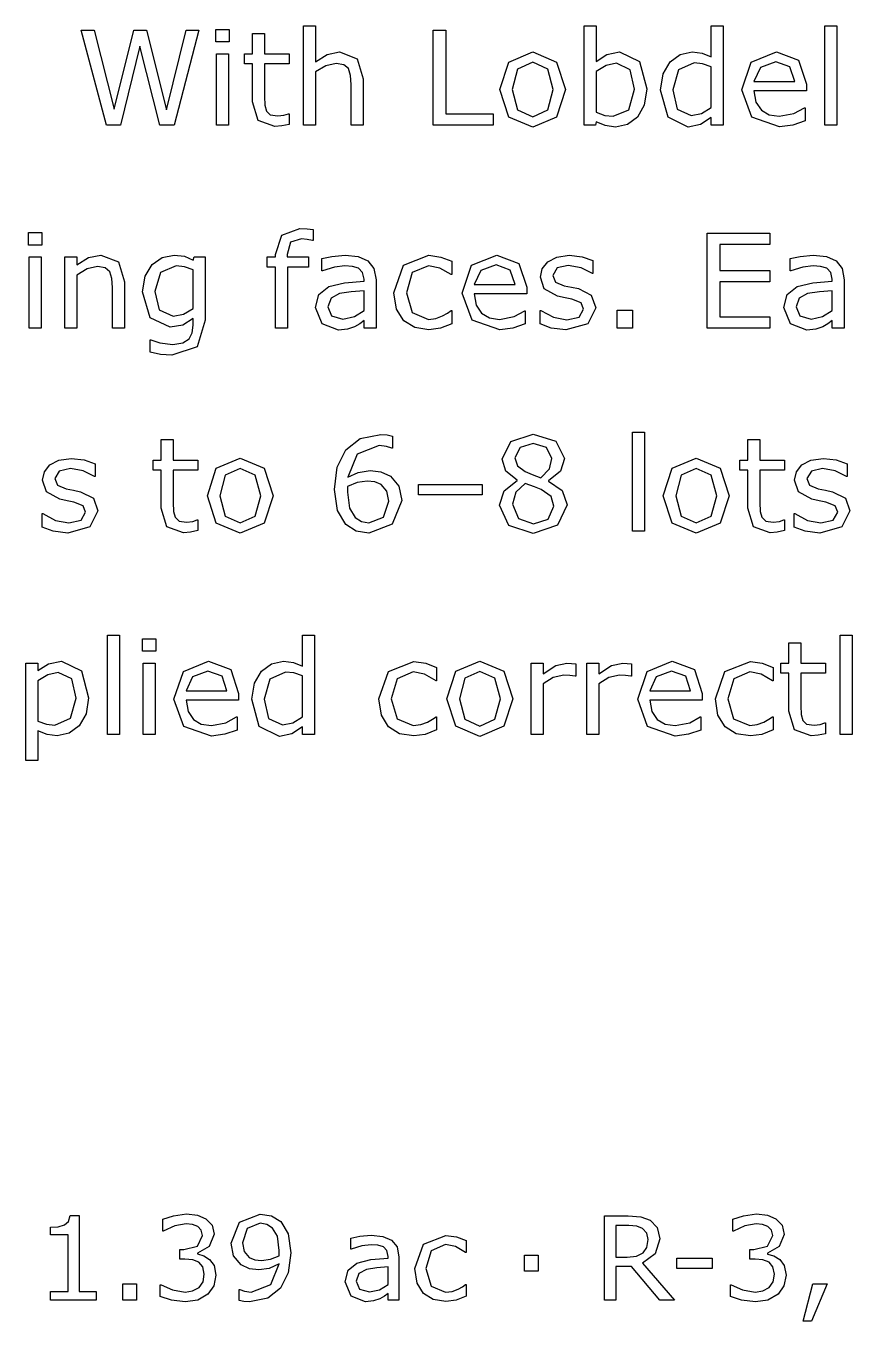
# Model space of a CAD drawing. Extents: x -1 to 182, y 89 to 480.
# Drawn here: x 87.16 to 102.23, y 89.84 to 113.46 of the extents above; entities that cross this region are included whole.
import ezdxf

# ---------------------------------------------------------------- set-up
doc = ezdxf.new("R2010")
doc.units = 0

msp = doc.modelspace()

# ---------------------------------------------------------------- linework, layer by layer
at = {"layer": 'Layer 1', "color": 7}
for points in [[(90.866433, 113.171132), (90.619937, 113.171132), (90.619937, 113.397854), (90.866433, 113.397854), (90.866433, 113.171132)], [(93.309315, 111.65494), (93.090724, 111.65494), (93.090724, 112.394423), (93.080246, 112.561851), (93.041879, 112.68512), (92.958163, 112.757192), (92.816312, 112.781534), (92.629114, 112.737349), (92.441916, 112.624557), (92.441916, 111.654966), (92.223326, 111.654966), (92.223326, 113.464158), (92.441916, 113.464158), (92.441916, 112.809553), (92.65353, 112.942083), (92.877936, 112.989761), (93.198846, 112.863026), (93.309304, 112.497927), (93.309315, 111.65494)], [(98.481084, 112.314307), (98.434576, 112.021308), (98.311328, 111.802709), (98.129943, 111.664359), (97.912516, 111.619009), (97.719503, 111.645732), (97.556724, 111.715503), (97.54278, 111.655045), (97.338141, 111.655045), (97.338141, 113.464237), (97.556732, 113.464237), (97.556732, 112.817755), (97.752068, 112.941025), (97.984613, 112.98984), (98.34738, 112.813125), (98.481092, 112.314307), (98.481084, 112.314307)], [(99.875185, 111.655045), (99.656592, 111.655045), (99.656592, 111.791094), (99.460094, 111.664359), (99.238014, 111.619009), (98.868269, 111.798052), (98.732231, 112.294542), (98.77874, 112.588706), (98.906639, 112.808469), (99.09035, 112.943326), (99.30894, 112.98984), (99.490325, 112.967615), (99.656592, 112.901337), (99.656592, 113.464105), (99.875185, 113.464105), (99.875185, 111.655045)], [(101.944822, 111.655045), (101.726232, 111.655045), (101.726232, 113.464237), (101.944822, 113.464237), (101.944822, 111.655045)], [(90.309491, 113.386238), (89.859517, 111.65494), (89.600231, 111.65494), (89.2363, 113.092049), (88.88051, 111.65494), (88.627037, 111.65494), (88.168925, 113.386238), (88.404956, 113.386238), (88.768888, 111.946775), (89.127006, 113.386238), (89.360712, 113.386238), (89.722318, 111.932831), (90.083923, 113.386238), (90.309491, 113.386238)], [(91.959399, 111.666581), (91.824522, 111.639858), (91.695461, 111.629275), (91.393154, 111.736246), (91.289673, 112.079251), (91.289673, 112.769919), (91.142007, 112.769919), (91.142007, 112.953619), (91.289673, 112.953619), (91.289673, 113.32684), (91.508264, 113.32684), (91.508264, 112.953619), (91.959399, 112.953619), (91.959399, 112.769919), (91.508264, 112.769919), (91.508264, 112.178073), (91.51292, 112.01763), (91.545475, 111.910659), (91.61524, 111.842053), (91.752439, 111.821151), (91.864059, 111.836232), (91.947776, 111.862981), (91.959417, 111.862981), (91.959399, 111.666581)], [(95.680097, 111.65494), (94.584816, 111.65494), (94.584816, 113.386238), (94.815035, 113.386238), (94.815035, 111.859568), (95.680097, 111.859568), (95.680097, 111.65494)], [(90.852489, 111.65494), (90.633899, 111.65494), (90.633899, 112.953698), (90.852489, 112.953698), (90.852489, 111.65494)], [(96.999782, 112.303724), (96.837002, 111.802603), (96.400983, 111.618903), (95.962637, 111.802603), (95.80102, 112.303724), (95.962637, 112.80487), (96.400983, 112.989734), (96.837002, 112.80487), (96.999782, 112.303724), (96.999782, 112.303724)], [(101.392532, 112.281763), (100.435614, 112.281763), (100.471658, 112.072452), (100.570488, 111.927116), (100.713503, 111.843402), (100.897214, 111.815489), (101.163477, 111.867823), (101.355323, 111.972466), (101.366938, 111.972466), (101.366938, 111.734103), (101.141371, 111.65621), (100.899526, 111.624804), (100.394905, 111.799217), (100.213521, 112.296871), (100.386767, 112.802648), (100.844876, 112.98984), (101.249503, 112.836356), (101.392518, 112.400349), (101.392532, 112.281763)], [(96.774214, 112.303724), (96.675384, 112.678135), (96.400983, 112.801378), (96.124255, 112.678135), (96.026587, 112.303724), (96.125417, 111.932831), (96.400983, 111.80726), (96.67422, 111.931667), (96.774214, 112.303724), (96.774214, 112.303724)], [(98.255516, 112.308486), (98.178777, 112.660805), (97.931119, 112.781719), (97.738108, 112.739862), (97.556724, 112.634055), (97.556724, 111.889916), (97.716016, 111.831787), (97.868331, 111.815383), (98.152035, 111.933995), (98.255516, 112.30838), (98.255516, 112.308486)], [(99.656592, 111.974794), (99.656592, 112.720098), (99.498464, 112.774734), (99.346146, 112.789815), (99.060119, 112.661916), (98.957799, 112.299146), (99.036864, 111.946828), (99.290338, 111.827077), (99.478697, 111.86777), (99.656592, 111.974741), (99.656592, 111.974794)], [(101.179754, 112.449191), (101.09255, 112.715441), (100.833264, 112.809633), (100.553049, 112.706154), (100.435614, 112.449191), (101.179754, 112.449191)], [(87.450383, 109.46697), (87.203887, 109.46697), (87.203887, 109.693692), (87.450383, 109.693692), (87.450383, 109.46697)], [(92.395434, 109.548356), (92.383819, 109.548356), (92.289638, 109.569258), (92.187319, 109.5809), (91.982682, 109.518114), (91.919894, 109.293721), (91.919894, 109.249536), (92.314056, 109.249536), (92.314056, 109.065836), (91.926871, 109.065836), (91.926871, 107.950804), (91.70828, 107.950804), (91.70828, 109.065863), (91.560614, 109.065863), (91.560614, 109.249563), (91.70828, 109.249563), (91.70828, 109.292584), (91.82339, 109.647204), (92.155926, 109.771611), (92.287312, 109.764732), (92.395447, 109.748328), (92.395434, 109.548356)], [(100.725147, 107.950778), (99.584519, 107.950778), (99.584519, 109.682076), (100.725147, 109.682076), (100.725147, 109.477421), (99.814738, 109.477421), (99.814738, 109.003051), (100.725147, 109.003051), (100.725147, 108.798396), (99.814738, 108.798396), (99.814738, 108.155406), (100.725147, 108.155406), (100.725147, 107.950778)], [(87.43644, 107.950778), (87.217849, 107.950778), (87.217849, 109.249536), (87.43644, 109.249536), (87.43644, 107.950778)], [(88.95495, 107.950778), (88.73636, 107.950778), (88.73636, 108.690261), (88.725882, 108.857689), (88.687513, 108.980958), (88.603796, 109.05303), (88.461945, 109.077372), (88.274747, 109.033187), (88.087549, 108.920395), (88.087549, 107.950804), (87.868959, 107.950804), (87.868959, 109.249563), (88.087549, 109.249563), (88.087549, 109.105391), (88.299163, 109.237921), (88.523569, 109.285599), (88.844479, 109.158864), (88.954937, 108.793765), (88.95495, 107.950778)], [(90.429276, 108.098441), (90.279286, 107.613593), (89.817687, 107.458944), (89.615373, 107.474025), (89.422363, 107.514745), (89.422363, 107.737973), (89.433978, 107.737973), (89.603737, 107.686803), (89.836279, 107.655424), (90.021151, 107.682173), (90.135099, 107.756574), (90.193233, 107.865873), (90.210669, 108.00888), (90.210669, 108.127493), (90.021146, 108.00888), (89.792091, 107.970515), (89.422347, 108.137944), (89.286309, 108.612341), (89.332817, 108.900683), (89.461878, 109.111133), (89.645589, 109.239032), (89.860692, 109.285546), (90.049051, 109.262263), (90.210669, 109.193683), (90.224613, 109.249483), (90.429249, 109.249483), (90.429276, 108.098441)], [(93.543037, 107.950778), (93.325608, 107.950778), (93.325608, 108.089128), (93.246542, 108.033327), (93.1512, 107.977527), (93.025626, 107.933342), (92.859357, 107.914821), (92.561701, 108.031078), (92.439617, 108.32757), (92.502403, 108.565933), (92.683787, 108.710104), (92.968653, 108.781039), (93.325608, 108.808953), (93.325608, 108.84266), (93.298866, 108.965903), (93.224452, 109.042659), (93.11283, 109.078695), (92.976792, 109.087955), (92.784943, 109.064672), (92.566352, 108.999558), (92.554737, 108.999558), (92.554737, 109.221623), (92.739609, 109.259987), (92.977967, 109.280889), (93.216322, 109.257606), (93.393055, 109.18085), (93.504677, 109.0425), (93.543047, 108.832051), (93.543037, 107.950778)], [(94.924345, 108.032163), (94.716219, 107.950778), (94.508092, 107.9217), (94.249968, 107.962393), (94.048819, 108.08799), (93.917432, 108.299604), (93.870924, 108.598424), (94.045331, 109.09838), (94.508092, 109.279751), (94.726683, 109.248372), (94.924345, 109.171643), (94.924345, 108.928623), (94.91273, 108.928623), (94.705765, 109.048374), (94.4988, 109.090231), (94.204634, 108.96466), (94.097663, 108.598424), (94.202309, 108.236818), (94.4988, 108.111221), (94.633677, 108.128683), (94.756925, 108.174006), (94.846454, 108.225177), (94.91273, 108.272854), (94.924345, 108.272854), (94.924345, 108.032163)], [(96.291702, 108.577495), (95.334785, 108.577495), (95.370829, 108.368184), (95.469661, 108.222848), (95.612674, 108.139134), (95.796384, 108.111221), (96.062647, 108.163555), (96.254494, 108.268198), (96.266109, 108.268198), (96.266109, 108.029835), (96.040541, 107.951942), (95.798697, 107.920536), (95.294076, 108.094949), (95.112694, 108.592603), (95.285937, 109.09838), (95.74405, 109.285572), (96.148674, 109.132088), (96.291689, 108.696081), (96.291702, 108.577495)], [(97.550927, 108.325162), (97.40326, 108.033327), (97.002123, 107.919372), (96.737024, 107.953106), (96.535872, 108.028671), (96.535872, 108.274019), (96.547488, 108.274019), (96.777704, 108.149612), (97.020713, 108.104262), (97.24628, 108.150776), (97.327671, 108.297275), (97.283489, 108.413533), (97.11373, 108.480975), (96.991646, 108.505317), (96.855608, 108.535532), (96.612599, 108.668089), (96.541672, 108.884359), (96.574229, 109.035515), (96.675387, 109.16225), (96.840492, 109.248293), (97.06606, 109.280836), (97.300927, 109.251785), (97.499754, 109.183179), (97.499754, 108.949473), (97.488138, 108.949473), (97.284663, 109.052951), (97.049793, 109.095972), (96.847482, 109.049458), (96.764927, 108.913436), (96.814925, 108.792495), (96.973056, 108.726244), (97.10793, 108.69833), (97.233504, 108.672666), (97.468374, 108.552916), (97.550927, 108.325004), (97.550927, 108.325162)], [(102.08204, 107.950778), (101.864611, 107.950778), (101.864611, 108.089128), (101.785546, 108.033327), (101.690203, 107.977527), (101.56463, 107.933342), (101.39836, 107.914821), (101.100704, 108.031078), (100.978621, 108.32757), (101.041406, 108.565933), (101.222791, 108.710104), (101.507657, 108.781039), (101.864611, 108.808953), (101.864611, 108.84266), (101.837867, 108.965903), (101.763453, 109.042659), (101.651833, 109.078695), (101.515795, 109.087955), (101.323946, 109.064672), (101.105356, 108.999558), (101.093741, 108.999558), (101.093741, 109.221623), (101.278613, 109.259987), (101.51697, 109.280889), (101.755328, 109.257606), (101.932061, 109.18085), (102.043684, 109.0425), (102.082053, 108.832051), (102.08204, 107.950778)], [(90.210685, 108.307726), (90.210685, 109.01583), (90.047906, 109.071631), (89.899078, 109.089093), (89.615373, 108.968179), (89.511892, 108.61705), (89.588632, 108.28566), (89.843267, 108.172895), (90.033952, 108.208931), (90.210685, 108.307753), (90.210685, 108.307726)], [(96.078924, 108.744923), (95.99172, 109.011173), (95.732434, 109.105365), (95.45222, 109.001886), (95.334785, 108.744923), (96.078924, 108.744923)], [(93.325608, 108.270526), (93.325608, 108.632132), (93.089576, 108.614669), (92.875637, 108.580935), (92.723319, 108.497221), (92.665185, 108.342599), (92.732621, 108.17398), (92.938422, 108.118179), (93.148874, 108.162365), (93.325608, 108.2705), (93.325608, 108.270526)], [(101.864611, 108.270526), (101.864611, 108.632132), (101.628579, 108.614669), (101.414637, 108.580935), (101.262322, 108.497221), (101.204185, 108.342599), (101.271625, 108.17398), (101.477426, 108.118179), (101.687878, 108.162365), (101.864611, 108.2705), (101.864611, 108.270526)], [(98.220652, 107.950778), (97.942761, 107.950778), (97.942761, 108.282141), (98.220652, 108.282141), (98.220652, 107.950778)], [(90.295537, 104.258257), (90.160663, 104.231534), (90.031599, 104.220951), (89.729295, 104.327922), (89.625811, 104.670927), (89.625811, 105.361595), (89.478147, 105.361595), (89.478147, 105.545295), (89.625811, 105.545295), (89.625811, 105.918516), (89.844402, 105.918516), (89.844402, 105.545295), (90.295537, 105.545295), (90.295537, 105.361595), (89.844402, 105.361595), (89.844402, 104.769749), (89.849058, 104.609306), (89.881615, 104.502335), (89.951378, 104.433729), (90.08858, 104.412827), (90.2002, 104.427908), (90.283916, 104.454657), (90.295532, 104.454657), (90.295537, 104.258257)], [(94.011584, 104.808246), (93.837176, 104.37687), (93.411623, 104.210606), (93.179079, 104.250134), (92.994207, 104.367556), (92.839566, 104.623355), (92.78608, 105.007054), (92.834915, 105.415173), (92.993043, 105.731429), (93.25698, 105.936084), (93.633701, 106.010485), (93.748811, 106.004664), (93.842992, 105.983762), (93.842992, 105.761697), (93.831376, 105.761697), (93.732547, 105.794241), (93.598834, 105.810645), (93.200021, 105.653694), (93.026777, 105.231632), (93.218623, 105.32114), (93.438378, 105.352546), (93.632553, 105.331644), (93.805797, 105.250258), (93.959276, 105.071188), (94.011597, 104.808431), (94.011584, 104.808246)], [(97.026513, 104.729215), (96.850943, 104.355994), (96.411436, 104.207166), (95.962627, 104.352502), (95.796358, 104.724585), (95.880074, 104.985014), (96.116106, 105.171069), (96.116106, 105.177948), (95.909141, 105.340746), (95.842866, 105.561646), (96.003322, 105.887215), (96.411436, 106.017443), (96.825363, 105.893036), (96.980004, 105.576754), (96.906754, 105.345376), (96.691651, 105.168661), (96.691651, 105.161782), (96.940473, 104.989697), (97.026513, 104.729241), (97.026513, 104.729215)], [(96.750949, 105.574531), (96.654443, 105.772175), (96.410272, 105.846602), (96.169589, 105.776831), (96.076572, 105.588475), (96.123081, 105.443139), (96.266096, 105.335004), (96.389344, 105.280341), (96.547474, 105.224541), (96.706767, 105.383846), (96.750949, 105.574531), (96.750949, 105.574531)], [(98.441542, 104.246695), (98.222952, 104.246695), (98.222952, 106.055887), (98.441542, 106.055887), (98.441542, 104.246695)], [(100.993707, 104.25831), (100.858833, 104.231587), (100.729772, 104.221004), (100.427465, 104.327975), (100.323981, 104.67098), (100.323981, 105.361648), (100.176318, 105.361648), (100.176318, 105.545348), (100.323981, 105.545348), (100.323981, 105.918568), (100.542575, 105.918568), (100.542575, 105.545348), (100.993707, 105.545348), (100.993707, 105.361648), (100.542575, 105.361648), (100.542575, 104.769802), (100.547231, 104.609359), (100.579788, 104.502388), (100.649551, 104.433782), (100.786753, 104.412879), (100.898373, 104.427961), (100.982089, 104.45471), (100.993704, 104.45471), (100.993707, 104.25831)], [(88.471232, 104.621027), (88.323568, 104.329192), (87.922428, 104.215236), (87.65733, 104.24897), (87.45618, 104.324535), (87.45618, 104.569883), (87.467795, 104.569883), (87.698014, 104.445476), (87.941023, 104.400127), (88.166591, 104.44664), (88.247979, 104.59314), (88.203797, 104.709398), (88.03404, 104.77684), (87.911954, 104.801182), (87.775916, 104.831397), (87.532909, 104.963953), (87.461983, 105.180223), (87.49454, 105.331379), (87.595695, 105.458115), (87.7608, 105.544157), (87.986368, 105.576701), (88.221238, 105.54765), (88.420061, 105.479043), (88.420061, 105.245337), (88.408446, 105.245337), (88.204971, 105.348815), (87.970101, 105.391837), (87.767788, 105.345323), (87.685235, 105.209301), (87.735231, 105.08836), (87.893361, 105.022108), (88.028238, 104.994195), (88.153812, 104.96853), (88.388679, 104.84878), (88.471232, 104.620868), (88.471232, 104.621027)], [(91.666381, 104.895426), (91.503602, 104.394306), (91.067582, 104.210606), (90.629237, 104.394306), (90.467619, 104.895426), (90.629237, 105.396573), (91.067582, 105.581437), (91.503602, 105.396573), (91.666381, 104.895426), (91.666381, 104.895426)], [(91.440816, 104.895426), (91.341984, 105.269837), (91.067582, 105.39308), (90.790855, 105.269837), (90.693187, 104.895426), (90.792019, 104.524534), (91.067582, 104.398962), (91.340822, 104.523369), (91.440816, 104.895426), (91.440816, 104.895426)], [(99.980981, 104.895479), (99.818199, 104.394359), (99.38218, 104.210659), (98.943837, 104.394359), (98.782219, 104.895479), (98.943837, 105.396626), (99.38218, 105.58149), (99.818199, 105.396626), (99.980981, 104.895479), (99.980981, 104.895479)], [(99.755414, 104.895479), (99.656581, 105.26989), (99.38218, 105.393133), (99.105455, 105.26989), (99.007784, 104.895479), (99.106616, 104.524586), (99.38218, 104.399015), (99.65542, 104.523422), (99.755414, 104.895479), (99.755414, 104.895479)], [(102.185495, 104.62108), (102.037828, 104.329245), (101.636691, 104.215289), (101.371592, 104.249023), (101.170441, 104.324588), (101.170441, 104.569936), (101.182056, 104.569936), (101.412275, 104.445529), (101.655281, 104.40018), (101.880849, 104.446693), (101.96224, 104.593193), (101.918057, 104.709451), (101.7483, 104.776893), (101.626214, 104.801234), (101.490176, 104.83145), (101.247167, 104.964006), (101.176243, 105.180276), (101.208797, 105.331432), (101.309955, 105.458168), (101.47506, 105.54421), (101.700628, 105.576754), (101.935496, 105.547702), (102.134322, 105.479096), (102.134322, 105.24539), (102.122707, 105.24539), (101.919232, 105.348868), (101.684364, 105.39189), (101.482051, 105.345376), (101.399498, 105.209354), (101.449494, 105.088413), (101.607624, 105.022161), (101.742498, 104.994248), (101.868072, 104.968583), (102.102942, 104.848833), (102.185495, 104.620921), (102.185495, 104.62108)], [(93.775552, 104.798985), (93.742998, 104.978055), (93.638353, 105.101298), (93.519756, 105.15014), (93.383718, 105.161782), (93.200007, 105.138498), (93.0256, 105.0664), (93.022107, 105.01642), (93.021049, 104.957127), (93.058257, 104.666429), (93.162902, 104.499001), (93.278009, 104.423436), (93.41405, 104.400153), (93.679149, 104.502467), (93.775653, 104.798959), (93.775552, 104.798985)], [(95.476609, 104.911777), (94.318543, 104.911777), (94.318543, 105.097806), (95.476609, 105.097806), (95.476609, 104.911777)], [(96.786993, 104.707122), (96.739321, 104.878043), (96.555613, 105.008271), (96.435852, 105.055948), (96.262608, 105.11757), (96.094014, 104.962921), (96.031225, 104.742021), (96.13936, 104.482729), (96.413762, 104.380415), (96.684674, 104.467622), (96.786993, 104.707122), (96.786993, 104.707122)], [(88.863069, 100.54248), (88.644478, 100.54248), (88.644478, 102.351672), (88.863069, 102.351672), (88.863069, 100.54248)], [(92.420996, 100.54248), (92.202402, 100.54248), (92.202402, 100.678529), (92.005905, 100.551793), (91.783824, 100.506444), (91.41408, 100.685487), (91.278042, 101.181977), (91.32455, 101.47614), (91.45245, 101.695903), (91.63616, 101.830761), (91.854751, 101.877275), (92.036136, 101.85505), (92.202402, 101.788772), (92.202402, 102.35154), (92.420996, 102.35154), (92.420996, 100.54248)], [(102.225034, 100.542454), (102.006443, 100.542454), (102.006443, 102.351646), (102.225034, 102.351646), (102.225034, 100.542454)], [(89.530469, 102.058673), (89.283973, 102.058673), (89.283973, 102.285394), (89.530469, 102.285394), (89.530469, 102.058673)], [(101.74018, 100.554095), (101.605307, 100.527372), (101.476243, 100.516789), (101.173938, 100.62376), (101.070455, 100.966765), (101.070455, 101.657433), (100.922791, 101.657433), (100.922791, 101.841133), (101.070455, 101.841133), (101.070455, 102.214354), (101.289048, 102.214354), (101.289048, 101.841133), (101.74018, 101.841133), (101.74018, 101.657433), (101.289048, 101.657433), (101.289048, 101.065587), (101.293704, 100.905144), (101.326261, 100.798173), (101.396024, 100.729567), (101.533226, 100.708665), (101.644846, 100.723746), (101.728563, 100.750495), (101.740178, 100.750495), (101.74018, 100.554095)], [(88.301475, 101.207562), (88.256128, 100.918029), (88.128232, 100.697129), (87.946847, 100.563409), (87.727092, 100.516895), (87.543384, 100.538855), (87.377115, 100.607462), (87.377115, 100.06332), (87.158524, 100.06332), (87.158524, 101.841106), (87.377115, 101.841106), (87.377115, 101.705058), (87.572451, 101.827163), (87.804996, 101.877142), (88.170089, 101.699263), (88.301475, 101.20743), (88.301475, 101.207562)], [(89.516525, 100.54248), (89.297932, 100.54248), (89.297932, 101.841239), (89.516525, 101.841239), (89.516525, 100.54248)], [(91.036197, 101.169198), (90.07928, 101.169198), (90.115324, 100.959886), (90.214156, 100.814551), (90.357169, 100.730837), (90.540879, 100.702923), (90.807142, 100.755258), (90.998989, 100.8599), (91.010604, 100.8599), (91.010604, 100.621537), (90.785037, 100.543644), (90.543192, 100.512238), (90.038571, 100.686651), (89.857186, 101.184305), (90.030433, 101.690082), (90.488542, 101.877275), (90.893169, 101.72379), (91.036184, 101.287784), (91.036197, 101.169198)], [(94.648763, 100.623866), (94.440637, 100.54248), (94.232511, 100.513402), (93.974386, 100.554095), (93.773237, 100.679693), (93.641848, 100.891306), (93.595339, 101.190126), (93.769747, 101.690082), (94.232511, 101.871454), (94.451101, 101.840074), (94.648763, 101.763345), (94.648763, 101.520326), (94.637148, 101.520326), (94.430186, 101.640076), (94.223221, 101.681933), (93.929053, 101.556362), (93.822084, 101.190126), (93.926727, 100.828521), (94.223221, 100.702923), (94.358095, 100.720386), (94.481343, 100.765709), (94.570873, 100.816879), (94.637148, 100.864557), (94.648763, 100.864557), (94.648763, 100.623866)], [(96.035885, 101.191264), (95.873105, 100.690144), (95.437086, 100.506444), (94.99874, 100.690144), (94.837123, 101.191264), (94.99874, 101.692411), (95.437086, 101.877275), (95.873105, 101.692411), (96.035885, 101.191264), (96.035885, 101.191264)], [(97.184651, 101.602876), (97.173036, 101.602876), (97.077693, 101.61928), (96.969561, 101.625101), (96.774225, 101.579751), (96.59284, 101.464658), (96.59284, 100.54248), (96.374249, 100.54248), (96.374249, 101.841239), (96.59284, 101.841239), (96.59284, 101.649389), (96.821897, 101.797053), (97.025372, 101.841239), (97.107925, 101.837799), (97.184664, 101.827216), (97.184651, 101.602876)], [(98.200867, 101.602876), (98.189252, 101.602876), (98.093909, 101.61928), (97.985777, 101.625101), (97.79044, 101.579751), (97.609055, 101.464658), (97.609055, 100.54248), (97.390465, 100.54248), (97.390465, 101.841239), (97.609055, 101.841239), (97.609055, 101.649389), (97.838113, 101.797053), (98.041588, 101.841239), (98.12414, 101.837799), (98.20088, 101.827216), (98.200867, 101.602876)], [(99.49381, 101.169198), (98.536893, 101.169198), (98.572937, 100.959886), (98.671769, 100.814551), (98.814781, 100.730837), (98.998492, 100.702923), (99.264755, 100.755258), (99.456602, 100.8599), (99.468217, 100.8599), (99.468217, 100.621537), (99.242649, 100.543644), (99.000804, 100.512238), (98.496184, 100.686651), (98.314799, 101.184305), (98.488045, 101.690082), (98.946155, 101.877275), (99.350782, 101.72379), (99.493797, 101.287784), (99.49381, 101.169198)], [(100.785589, 100.623866), (100.577462, 100.54248), (100.369336, 100.513402), (100.111214, 100.554095), (99.910062, 100.679693), (99.778676, 100.891306), (99.732167, 101.190126), (99.906575, 101.690082), (100.369336, 101.871454), (100.587927, 101.840074), (100.785589, 101.763345), (100.785589, 101.520326), (100.773974, 101.520326), (100.567009, 101.640076), (100.360044, 101.681933), (100.065878, 101.556362), (99.958907, 101.190126), (100.063552, 100.828521), (100.360044, 100.702923), (100.49492, 100.720386), (100.618169, 100.765709), (100.707698, 100.816879), (100.773974, 100.864557), (100.785589, 100.864557), (100.785589, 100.623866)], [(88.075908, 101.201741), (87.995681, 101.55287), (87.749185, 101.669154), (87.559661, 101.628461), (87.377115, 101.52149), (87.377115, 100.785499), (87.536407, 100.728508), (87.688722, 100.713427), (87.973588, 100.83667), (88.075908, 101.201768), (88.075908, 101.201741)], [(90.82342, 101.336626), (90.736216, 101.602876), (90.47693, 101.697067), (90.196715, 101.593589), (90.07928, 101.336626), (90.82342, 101.336626)], [(92.202402, 100.862229), (92.202402, 101.607532), (92.044274, 101.662169), (91.891957, 101.67725), (91.605929, 101.549351), (91.50361, 101.186581), (91.582675, 100.834262), (91.836148, 100.714512), (92.024507, 100.755205), (92.202402, 100.862176), (92.202402, 100.862229)], [(95.810317, 101.191264), (95.711487, 101.565675), (95.437086, 101.688918), (95.160358, 101.565675), (95.06269, 101.191264), (95.161523, 100.820372), (95.437086, 100.6948), (95.710323, 100.819207), (95.810317, 101.191264), (95.810317, 101.191264)], [(99.281032, 101.336626), (99.193828, 101.602876), (98.934542, 101.697067), (98.654328, 101.593589), (98.536893, 101.336626), (99.281032, 101.336626)], [(88.441001, 90.223849), (87.607979, 90.223849), (87.607979, 90.380932), (87.928371, 90.380932), (87.928371, 91.412409), (87.607979, 91.412409), (87.607979, 91.552955), (87.747505, 91.563274), (87.860159, 91.595315), (87.934573, 91.660429), (87.966614, 91.767902), (88.126808, 91.767902), (88.126808, 90.380905), (88.441001, 90.380905), (88.441001, 90.223849)], [(90.50909, 90.964893), (90.590737, 90.853265), (90.622778, 90.679646), (90.584538, 90.486368), (90.477051, 90.333413), (90.294116, 90.225913), (90.064672, 90.191808), (89.812493, 90.222817), (89.608888, 90.288963), (89.608888, 90.504968), (89.624393, 90.504968), (89.831098, 90.408845), (90.060542, 90.370613), (90.199036, 90.392309), (90.317889, 90.456391), (90.38817, 90.556641), (90.41193, 90.695124), (90.385059, 90.83157), (90.312711, 90.917347), (90.200057, 90.960765), (90.057431, 90.973201), (89.964414, 90.973201), (89.964414, 91.144783), (90.036759, 91.144783), (90.286874, 91.209897), (90.380926, 91.402116), (90.35714, 91.499271), (90.290994, 91.568513), (90.195911, 91.605739), (90.081188, 91.616058), (89.872416, 91.580921), (89.663644, 91.481703), (89.653299, 91.481703), (89.653299, 91.697708), (89.848635, 91.763854), (90.086344, 91.794863), (90.284782, 91.774226), (90.439811, 91.70808), (90.552465, 91.588171), (90.590706, 91.423865), (90.499755, 91.199578), (90.286851, 91.079695), (90.286851, 91.065143), (90.400537, 91.030007), (90.509058, 90.964893), (90.50909, 90.964893)], [(91.988066, 91.085807), (91.941558, 90.719942), (91.803067, 90.439854), (91.567422, 90.257954), (91.234627, 90.193872), (91.133342, 90.200222), (91.04859, 90.217684), (91.04859, 90.415089), (91.058936, 90.415089), (91.143684, 90.385112), (91.265641, 90.371618), (91.623241, 90.508037), (91.774135, 90.886312), (91.593269, 90.80363), (91.408267, 90.778759), (91.235666, 90.79728), (91.081671, 90.869617), (90.944212, 91.029822), (90.898738, 91.262364), (91.053766, 91.645797), (91.432037, 91.793593), (91.638743, 91.758457), (91.805142, 91.655111), (91.940534, 91.433919), (91.988074, 91.085622), (91.988066, 91.085807)], [(98.984014, 90.223743), (98.718396, 90.223743), (98.2037, 90.835591), (97.915347, 90.835591), (97.915347, 90.223743), (97.710708, 90.223743), (97.710708, 91.762664), (98.14169, 91.762664), (98.374232, 91.744143), (98.541666, 91.680061), (98.671888, 91.546737), (98.719431, 91.344173), (98.635714, 91.065117), (98.405239, 90.896657), (98.984014, 90.223743)], [(100.906376, 90.964787), (100.988024, 90.853159), (101.020062, 90.67954), (100.981822, 90.486262), (100.874335, 90.333307), (100.691402, 90.225807), (100.461959, 90.191702), (100.209777, 90.222711), (100.006172, 90.288857), (100.006172, 90.504862), (100.021677, 90.504862), (100.228382, 90.408739), (100.457823, 90.370507), (100.596317, 90.392203), (100.715173, 90.456285), (100.785451, 90.556535), (100.809237, 90.695018), (100.782366, 90.831464), (100.710019, 90.917242), (100.597364, 90.96066), (100.454736, 90.973095), (100.361719, 90.973095), (100.361719, 91.144677), (100.434066, 91.144677), (100.684179, 91.209791), (100.778231, 91.40201), (100.754471, 91.499165), (100.688325, 91.568407), (100.59324, 91.605634), (100.478519, 91.615952), (100.269747, 91.580816), (100.060973, 91.481597), (100.050627, 91.481597), (100.050627, 91.697603), (100.245964, 91.763748), (100.483676, 91.794757), (100.682113, 91.77412), (100.837143, 91.707974), (100.949797, 91.588065), (100.988037, 91.423759), (100.897087, 91.199472), (100.684179, 91.07959), (100.684179, 91.065038), (100.797868, 91.029901), (100.906389, 90.964787), (100.906376, 90.964787)], [(91.779295, 91.130257), (91.746222, 91.387591), (91.655271, 91.538482), (91.550885, 91.604628), (91.429963, 91.625266), (91.194317, 91.532238), (91.108537, 91.270751), (91.13644, 91.110572), (91.230491, 91.00204), (91.332811, 90.958622), (91.456834, 90.948304), (91.620132, 90.969999), (91.775162, 91.033049), (91.777278, 91.075409), (91.779395, 91.130204), (91.779295, 91.130257)], [(98.505492, 91.329621), (98.481706, 91.446408), (98.405225, 91.533217), (98.299805, 91.574572), (98.156144, 91.587007), (97.915334, 91.587007), (97.915334, 91.006168), (98.12204, 91.006168), (98.291537, 91.022572), (98.414528, 91.086654), (98.48274, 91.185873), (98.505468, 91.329541), (98.505492, 91.329621)], [(93.960038, 90.223743), (93.766768, 90.223743), (93.766768, 90.346721), (93.696489, 90.297112), (93.611738, 90.247503), (93.500119, 90.208238), (93.352322, 90.191834), (93.087739, 90.29518), (92.979221, 90.558732), (93.035032, 90.77061), (93.196261, 90.898774), (93.449475, 90.961824), (93.766768, 90.986695), (93.766768, 91.016672), (93.743008, 91.126236), (93.676863, 91.194445), (93.577644, 91.226486), (93.456722, 91.234688), (93.286187, 91.214051), (93.091885, 91.15616), (93.08154, 91.15616), (93.08154, 91.353565), (93.24587, 91.38767), (93.457743, 91.406191), (93.669616, 91.385553), (93.826712, 91.317344), (93.92593, 91.194366), (93.960038, 91.007279), (93.960038, 90.223743)], [(95.187867, 90.29608), (95.002868, 90.223743), (94.817866, 90.197814), (94.588422, 90.234009), (94.409623, 90.34561), (94.292833, 90.533728), (94.251492, 90.799343), (94.406522, 91.243763), (94.817866, 91.404974), (95.012168, 91.377087), (95.187867, 91.308877), (95.187867, 91.092872), (95.177522, 91.092872), (94.993555, 91.199313), (94.809587, 91.236514), (94.548105, 91.124886), (94.45302, 90.799343), (94.546036, 90.477901), (94.809587, 90.3663), (94.929475, 90.381911), (95.039029, 90.422207), (95.118612, 90.467689), (95.177522, 90.510048), (95.187867, 90.510048), (95.187867, 90.29608)], [(96.498381, 90.751877), (96.251369, 90.751877), (96.251369, 91.044374), (96.498381, 91.044374), (96.498381, 90.751877)], [(99.675443, 90.80355), (99.030522, 90.80355), (99.030522, 90.99061), (99.675443, 90.99061), (99.675443, 90.80355)], [(93.766768, 90.507958), (93.766768, 90.8294), (93.556962, 90.81379), (93.366793, 90.783812), (93.2314, 90.709385), (93.179724, 90.571934), (93.239668, 90.422074), (93.422604, 90.372465), (93.609672, 90.411729), (93.766768, 90.507852), (93.766768, 90.507958)], [(89.174806, 90.223849), (88.927794, 90.223849), (88.927794, 90.518409), (89.174806, 90.518409), (89.174806, 90.223849)], [(101.773505, 90.518303), (101.482051, 89.841341), (101.331154, 89.841341), (101.510988, 90.518303), (101.773505, 90.518303)]]:
    msp.add_lwpolyline(points, dxfattribs=at)

doc.saveas('drawing.dxf')
